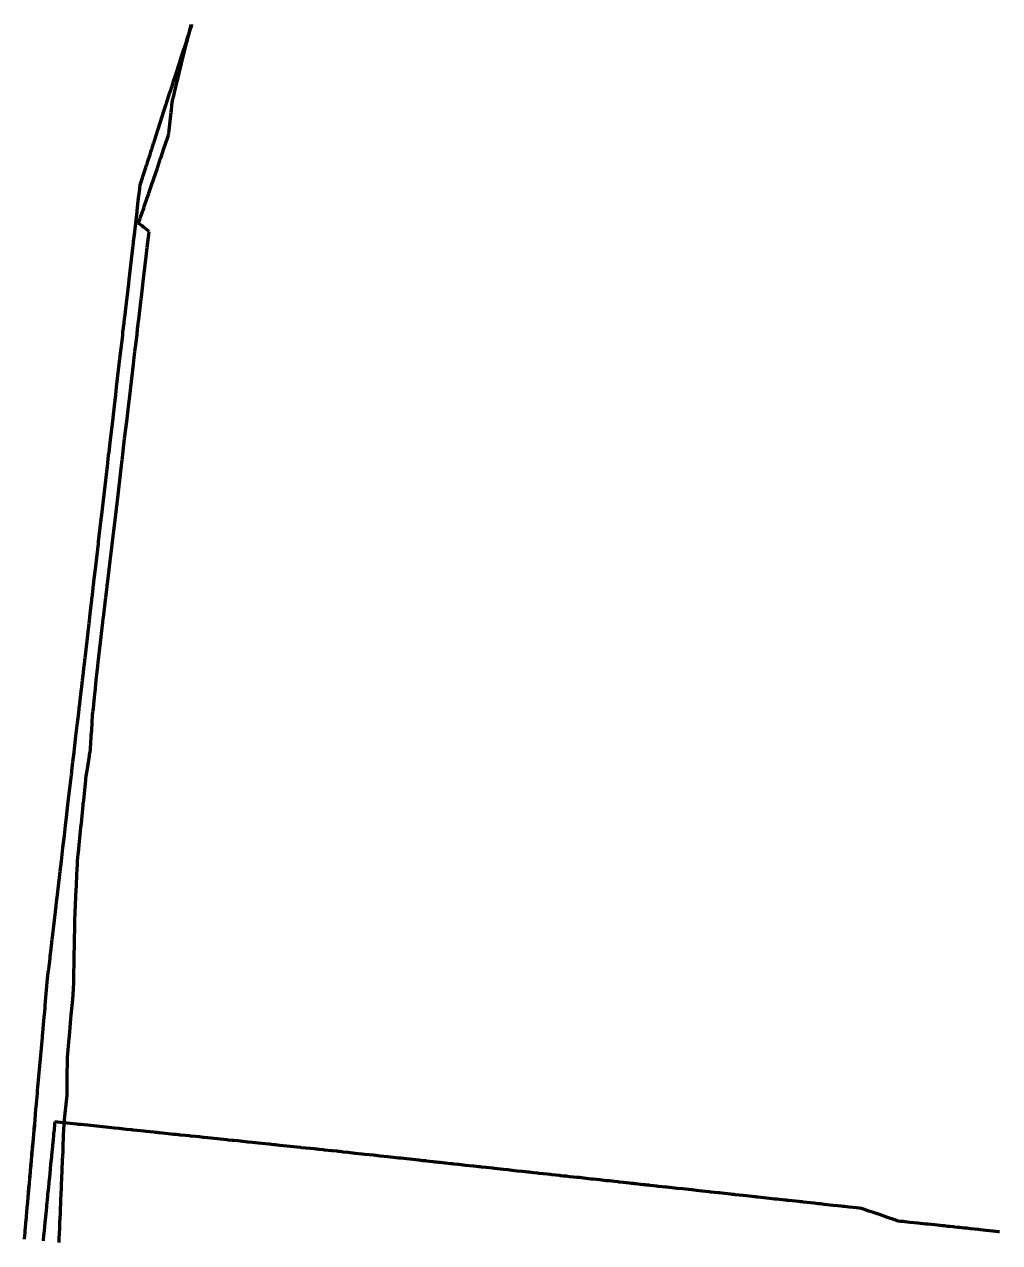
# Model space of a CAD drawing. Header units: metres. Extents: x 601215 to 604934, y 1147506 to 1148077.
# Drawn here: x 602788.3 to 602917.5, y 1147690.4 to 1147851.9 of the extents above; entities that cross this region are included whole.
import ezdxf

# ---------------------------------------------------------------- set-up
doc = ezdxf.new("R2010")
doc.units = ezdxf.units.M
doc.header["$MEASUREMENT"] = 0
doc.linetypes.add('DGN Style 3', pattern=[165.848379, 118.463128, -47.385251])
doc.linetypes.add('DGN Style 6', pattern=[225.316869, 82.92419, -47.385251, 0.118463, -47.385251, 0.118463, -47.385251])
for name, color, linetype, lineweight in [('TF_-_R_TOM_2', 190, 'DGN Style 3', 53), ('TF_E_---_Kabl-dd_2', 13, 'Continuous', 70), ('TF_E_HS-_Kabl-_2', 1, 'DGN Style 6', 70)]:
    doc.layers.add(name, color=color, linetype=linetype, lineweight=lineweight)

msp = doc.modelspace()

# ---------------------------------------------------------------- linework, layer by layer
at = {"layer": 'TF_-_R_TOM_2'}
msp.add_polyline3d([(602789.65, 1147706.18, 42.161366), (602789.64, 1147706.09, 42.15), (602789.63, 1147705.95, 42.14), (602789.63, 1147705.94, 42.14), (602789.63, 1147705.93, 42.14), (602789.59, 1147705.55, 42.25), (602789.59, 1147705.51, 42.25), (602789.57, 1147705.28, 42.35), (602789.43, 1147703.73, 42.95), (602789.38, 1147703.15, 43.27), (602789.37, 1147703.05, 43.32), (602789.36, 1147702.95, 43.37), (602789.29, 1147702.22, 43.7), (602789.28, 1147702.12, 43.68), (602789.26, 1147701.89, 43.8), (602789.21, 1147701.36, 44.15), (602789.14, 1147700.6, 44.46), (602789.12, 1147700.33, 44.68), (602789.09, 1147699.97, 44.99), (602789.08, 1147699.95, 45), (602789.01, 1147699.14, 45.37), (602789, 1147699, 45.47), (602788.93, 1147698.28, 45.92), (602788.88, 1147697.74, 46.21), (602788.77, 1147696.45, 47.02), (602788.76, 1147696.38, 47.04), (602788.72, 1147695.9, 47.22), (602788.71, 1147695.87, 47.23), (602788.64, 1147695.11, 47.77), (602788.48, 1147693.34, 48.57), (602788.47, 1147693.14, 48.65), (602788.45, 1147692.92, 48.66), (602788.37, 1147692.04, 48.55), (602788.36, 1147691.98, 48.54), (602788.36, 1147691.94, 48.54), (602788.3, 1147691.28, 48.26), (602788.28, 1147691.07, 48.15), (602788.26, 1147690.91, 48.04)], dxfattribs=at)
at = {"layer": 'TF_E_---_Kabl-dd_2'}
msp.add_polyline3d([(602788.26, 1147690.91, 48.04), (602788.28, 1147691.07, 48.15), (602788.3, 1147691.28, 48.26), (602788.35, 1147691.94, 48.54), (602788.36, 1147691.98, 48.54), (602788.36, 1147692.04, 48.55), (602788.44, 1147692.92, 48.66), (602788.46, 1147693.14, 48.65), (602788.48, 1147693.35, 48.57), (602788.64, 1147695.1, 47.77), (602788.71, 1147695.87, 47.23), (602788.71, 1147695.89, 47.22), (602788.75, 1147696.38, 47.04), (602788.76, 1147696.44, 47.02), (602788.87, 1147697.74, 46.2), (602788.92, 1147698.28, 45.92), (602788.99, 1147699.01, 45.46), (602789, 1147699.14, 45.36), (602789.06, 1147699.87, 45.03), (602789.07, 1147699.95, 45), (602789.07, 1147699.97, 44.99), (602789.07, 1147699.98, 44.99), (602789.13, 1147700.6, 44.46), (602789.13, 1147700.61, 44.45), (602789.13, 1147700.63, 44.45), (602789.2, 1147701.37, 44.15), (602789.24, 1147701.87, 43.82), (602789.26, 1147702.12, 43.69), (602789.27, 1147702.22, 43.7), (602789.33, 1147702.91, 43.39), (602789.35, 1147703.03, 43.32), (602789.36, 1147703.17, 43.26), (602789.41, 1147703.73, 42.95), (602789.55, 1147705.35, 42.32), (602789.57, 1147705.52, 42.25), (602789.57, 1147705.55, 42.24), (602789.6, 1147705.91, 42.15), (602789.61, 1147705.94, 42.14), (602789.67, 1147706.62, 42.2), (602789.75, 1147707.57, 42.09), (602789.84, 1147708.55, 41.97), (602789.85, 1147708.72, 41.94), (602789.86, 1147708.79, 41.95), (602789.87, 1147708.9, 41.93), (602789.99, 1147710.22, 41.99), (602790.02, 1147710.62, 42.03), (602790.06, 1147711.05, 42.01), (602790.31, 1147713.87, 41.91), (602790.65, 1147717.63, 41.81), (602790.66, 1147717.78, 41.81), (602790.68, 1147717.98, 41.8), (602790.7, 1147718.17, 41.81), (602790.76, 1147718.81, 41.91), (602790.89, 1147720.32, 41.84), (602791, 1147721.53, 41.75), (602791.03, 1147721.89, 41.75), (602791.08, 1147722.43, 41.74), (602791.346301, 1147725.459203, 41.661303), (602791.48, 1147726.6, 41.63), (602791.49, 1147726.67, 41.65), (602791.5, 1147726.74, 41.63), (602791.66, 1147728.14, 41.65), (602791.68, 1147728.27, 41.66), (602791.7, 1147728.47, 41.66), (602791.73, 1147728.68, 41.66), (602791.9, 1147730.18, 41.65), (602791.92, 1147730.33, 41.64), (602791.96, 1147730.67, 41.62), (602791.99, 1147730.94, 41.61), (602792.08, 1147731.74, 41.55), (602792.17, 1147732.45, 41.57), (602792.47, 1147735.07, 41.5), (602792.58, 1147736.01, 41.48), (602792.6, 1147736.15, 41.48), (602792.6, 1147736.18, 41.48), (602792.64, 1147736.57, 41.48), (602792.83, 1147738.12, 41.54), (602792.83, 1147738.16, 41.54), (602792.86, 1147738.45, 41.47), (602793.01, 1147739.69, 41.36), (602793.16, 1147740.98, 41.32), (602793.37, 1147742.77, 41.3), (602793.56, 1147744.4, 41.28), (602793.71, 1147745.71, 41.25), (602793.84, 1147746.83, 41.26), (602794.04, 1147748.51, 41.23), (602794.13, 1147749.28, 41.22), (602794.37, 1147751.4, 41.1), (602794.42, 1147751.75, 41.12), (602794.5, 1147752.44, 41.11), (602794.53, 1147752.76, 41.07), (602794.56, 1147752.99, 41.08), (602794.7, 1147754.15, 41.08), (602794.77, 1147754.78, 40.97), (602794.81, 1147755.1, 41), (602794.84, 1147755.4, 41.05), (602794.9, 1147755.92, 41.02), (602795.14, 1147757.96, 40.85), (602795.3, 1147759.38, 40.89), (602795.37, 1147759.97, 40.89), (602795.42, 1147760.34, 40.86), (602795.51, 1147761.13, 40.71), (602795.52, 1147761.26, 40.68), (602795.56, 1147761.53, 40.64), (602795.6, 1147761.93, 40.63), (602795.74, 1147763.13, 40.6), (602795.82, 1147763.79, 40.76), (602795.86, 1147764.14, 40.84), (602795.96, 1147764.97, 40.77), (602796.04, 1147765.66, 40.74), (602796.18, 1147766.91, 40.91), (602796.21, 1147767.17, 40.97), (602796.31, 1147767.99, 40.89), (602796.34, 1147768.26, 40.85), (602796.43, 1147769.04, 40.86), (602796.84, 1147772.55, 40.91), (602796.87, 1147772.83, 40.95), (602796.94, 1147773.37, 40.91), (602797.03, 1147774.18, 40.93), (602797.2, 1147775.64, 40.81), (602797.22, 1147775.78, 40.79), (602797.24, 1147775.99, 40.76), (602797.28, 1147776.36, 40.81), (602797.38, 1147777.19, 40.91), (602797.44, 1147777.67, 40.81), (602797.44, 1147777.69, 40.8), (602797.46, 1147777.86, 40.82), (602797.48, 1147778.05, 40.82), (602797.64, 1147779.4, 40.89), (602797.77, 1147780.5, 40.93), (602798.07, 1147783.08, 40.88), (602798.1, 1147783.37, 40.87), (602798.4, 1147785.97, 40.8), (602798.52, 1147786.93, 40.78), (602799.05, 1147791.5, 40.67), (602799.18, 1147792.62, 40.65), (602799.26, 1147793.3, 40.61), (602799.43, 1147794.8, 40.54), (602799.48, 1147795.22, 40.56), (602799.63, 1147796.46, 40.63), (602800.01, 1147799.71, 40.79), (602800.07, 1147800.21, 40.83), (602800.28, 1147802.07, 40.74), (602800.36, 1147802.76, 40.72), (602800.49, 1147803.87, 40.69), (602800.93, 1147807.6, 40.62), (602801.08, 1147808.92, 40.57), (602801.29, 1147810.72, 40.49), (602801.33, 1147811.1, 40.49), (602801.37, 1147811.42, 40.57), (602801.39, 1147811.61, 40.55), (602801.41, 1147811.79, 40.63), (602801.47, 1147812.26, 40.51), (602801.55, 1147812.99, 40.4), (602801.56, 1147813.07, 40.4), (602801.79, 1147814.98, 40.6), (602801.87, 1147815.71, 40.66), (602802.09, 1147817.55, 40.61), (602802.15, 1147818.09, 40.6), (602802.37, 1147820, 40.55), (602802.68, 1147822.65, 40.5), (602802.71, 1147822.88, 40.5), (602802.74, 1147823.13, 40.5), (602802.88, 1147824.37, 40.53), (602802.94, 1147824.86, 40.5), (602802.97, 1147825.11, 40.44), (602803.03, 1147825.65, 40.46), (602803.19, 1147827, 40.39), (602803.19, 1147827.02, 40.39), (602803.2, 1147827.13, 40.39), (602803.22, 1147827.24, 40.41), (602803.36, 1147828.49, 40.48), (602803.44, 1147829.17, 40.4), (602803.47, 1147829.45, 40.51), (602803.56, 1147830.18, 40.57), (602803.614874, 1147830.6212, 40.527052), (602803.62, 1147830.64, 40.53), (602803.91, 1147831.54, 40.61), (602803.96, 1147831.72, 40.64), (602804.35, 1147832.92, 40.7), (602804.45, 1147833.21, 40.74), (602804.52, 1147833.43, 40.73), (602804.62, 1147833.76, 40.78), (602804.91, 1147834.64, 40.88), (602805.03, 1147835.02, 40.99), (602805.15, 1147835.39, 40.91), (602805.18, 1147835.5, 40.91), (602805.38, 1147836.12, 41.05), (602805.44, 1147836.3, 41.05), (602805.49, 1147836.45, 41.03), (602806, 1147838.02, 40.89), (602806.76, 1147840.4, 40.84), (602806.89, 1147840.78, 40.82), (602806.98, 1147841.06, 40.94), (602807.06, 1147841.32, 40.97), (602807.08, 1147841.37, 40.98), (602807.16, 1147841.63, 40.87), (602807.51, 1147842.72, 40.97), (602807.7, 1147843.31, 40.88), (602807.75, 1147843.46, 40.86), (602807.84, 1147843.72, 40.87), (602807.92, 1147843.99, 40.93), (602808.04, 1147844.37, 40.87), (602808.28, 1147845.12, 40.9), (602808.41, 1147845.5, 41.02), (602808.45, 1147845.63, 41.02), (602808.68, 1147846.33, 41.02), (602808.85, 1147846.87, 41.26), (602808.97, 1147847.25, 41.35), (602809.14, 1147847.76, 41.23), (602809.73, 1147849.59, 40.89), (602809.8, 1147849.8, 40.74), (602809.9, 1147850.11, 40.71), (602809.93, 1147850.22, 40.7), (602810.08, 1147850.68, 40.7), (602810.18, 1147850.99, 40.54), (602810.28, 1147851.3, 40.54), (602810.44, 1147851.8, 40.56), (602810.46, 1147851.86, 40.57)], dxfattribs=at)
at = {"layer": 'TF_E_HS-_Kabl-_2'}
for points in [[(602792.87, 1147690.45, 47.01), (602792.89, 1147690.89, 47.31), (602792.89, 1147690.93, 47.32), (602792.89, 1147691.03, 47.36), (602792.92, 1147691.66, 47.54), (602792.95, 1147692.35, 47.49), (602792.98, 1147693.04, 47.47), (602793.01, 1147693.79, 47.1), (602793.03, 1147694.25, 46.87), (602793.03, 1147694.38, 46.84), (602793.05, 1147694.77, 46.63), (602793.09, 1147695.84, 46.03), (602793.11, 1147696.14, 45.89), (602793.11, 1147696.3, 45.69), (602793.13, 1147696.73, 45.5), (602793.14, 1147697, 45.38), (602793.17, 1147697.59, 45.07), (602793.17, 1147697.62, 45.04), (602793.17, 1147697.67, 45.02), (602793.17, 1147697.74, 44.98), (602793.18, 1147697.84, 44.93), (602793.23, 1147699.24, 44.14), (602793.25, 1147699.71, 43.89), (602793.27, 1147700.22, 43.48), (602793.29, 1147700.49, 43.34), (602793.3, 1147700.94, 43.06), (602793.33, 1147701.48, 42.72), (602793.33, 1147701.58, 42.66), (602793.34, 1147701.75, 42.59), (602793.38, 1147702.74, 42.19), (602793.38, 1147702.82, 42.09), (602793.39, 1147703.12, 42.02), (602793.4, 1147703.38, 41.87), (602793.41, 1147703.54, 41.74), (602793.44, 1147704.15, 41.62), (602793.45, 1147704.52, 41.54), (602793.46, 1147704.63, 41.5), (602793.519849, 1147706.165807, 41.11932), (602793.52, 1147706.19, 41.11), (602793.53, 1147706.26, 41.1), (602793.54, 1147706.36, 41.09), (602793.76, 1147708.39, 40.82), (602793.8, 1147708.82, 40.91), (602793.928705, 1147709.981736, 40.930638), (602793.93, 1147710.14, 40.93), (602793.93, 1147710.62, 40.94), (602793.93, 1147710.82, 40.92), (602793.94, 1147710.98, 40.94), (602793.94, 1147711.09, 40.94), (602793.94, 1147711.51, 40.92), (602793.95, 1147712.88, 40.86), (602793.96, 1147714.28, 40.83), (602793.96, 1147715, 40.9), (602793.958842, 1147715.045317, 40.900354), (602794.19, 1147717.48, 40.86), (602794.22, 1147717.85, 40.79), (602794.32, 1147718.96, 40.82), (602794.43, 1147720.12, 40.8), (602794.48, 1147720.64, 40.78), (602794.67, 1147722.68, 40.71), (602794.78596, 1147724.02294, 40.660453), (602794.81, 1147724.92, 40.63), (602794.82, 1147725.73, 40.64), (602794.83, 1147726.01, 40.71), (602794.83, 1147726.22, 40.67), (602794.83, 1147726.3, 40.67), (602794.83, 1147726.5, 40.6), (602794.84, 1147727.04, 40.67), (602794.86, 1147728.16, 40.69), (602794.87, 1147728.51, 40.72), (602794.87, 1147728.66, 40.77), (602794.89, 1147729.78, 40.74), (602794.9, 1147730.18, 40.67), (602794.9, 1147730.45, 40.66), (602794.91, 1147730.93, 40.65), (602794.93, 1147731.86, 40.49), (602794.94, 1147732.62, 40.52), (602794.953324, 1147733.011192, 40.518723), (602795.01, 1147734.31, 40.52), (602795.04, 1147735.08, 40.49), (602795.05, 1147735.38, 40.5), (602795.09, 1147736.09, 40.49), (602795.1, 1147736.47, 40.48), (602795.16, 1147737.79, 40.43), (602795.22, 1147739.17, 40.34), (602795.26, 1147739.98, 40.34), (602795.28, 1147740.49, 40.45), (602795.299945, 1147740.924726, 40.465396), (602795.32, 1147741.07, 40.47), (602795.36, 1147741.48, 40.48), (602795.4, 1147741.92, 40.44), (602795.43, 1147742.19, 40.46), (602795.43, 1147742.23, 40.46), (602795.47, 1147742.55, 40.33), (602795.47, 1147742.64, 40.3), (602795.72, 1147745.03, 40.19), (602795.76, 1147745.45, 40.19), (602795.82, 1147746.03, 40.19), (602796.06, 1147748.41, 40.15), (602796.07, 1147748.55, 40.2), (602796.1, 1147748.86, 40.14), (602796.12, 1147749.03, 40.09), (602796.17, 1147749.54, 40.09), (602796.39, 1147751.72, 40.09), (602796.42, 1147751.98, 40.1), (602796.44, 1147752.17, 40.1), (602796.435246, 1147752.184003, 40.097674), (602796.45, 1147752.26, 40.1), (602796.65, 1147753.5, 40.12), (602796.75, 1147754.13, 40.05), (602796.83, 1147754.65, 40.1), (602796.89, 1147754.97, 40.11), (602796.91, 1147755.14, 40.05), (602796.97, 1147755.48, 40), (602797.008273, 1147755.749739, 39.984983), (602797.02, 1147755.92, 39.97), (602797.12, 1147757.44, 39.96), (602797.13, 1147757.65, 39.95), (602797.18, 1147758.31, 39.93), (602797.25, 1147759.39, 39.91), (602797.305097, 1147760.351479, 39.843613), (602797.31, 1147760.37, 39.84), (602797.35, 1147760.77, 39.8), (602797.4, 1147761.19, 39.75), (602797.51, 1147762.3, 39.61), (602797.56, 1147762.71, 39.64), (602797.6, 1147763.14, 39.75), (602797.68, 1147763.85, 39.84), (602797.74, 1147764.48, 39.81), (602797.84, 1147765.43, 39.74), (602797.99, 1147766.83, 39.98), (602798, 1147766.88, 39.99), (602798.09, 1147767.79, 39.88), (602798.121393, 1147768.045284, 39.858702), (602798.13, 1147768.11, 39.85), (602798.27, 1147769.27, 39.86), (602798.67, 1147772.65, 39.98), (602798.72, 1147773.12, 39.99), (602798.73, 1147773.23, 40), (602798.75, 1147773.35, 39.99), (602799.06, 1147775.99, 39.77), (602799.14, 1147776.64, 39.88), (602799.19, 1147777.05, 39.93), (602799.23, 1147777.38, 39.81), (602799.24, 1147777.47, 39.78), (602799.27, 1147777.8, 39.81), (602799.36, 1147778.51, 39.85), (602799.63, 1147780.79, 39.93), (602799.8, 1147782.2, 39.9), (602799.93, 1147783.34, 39.86), (602800.1, 1147784.76, 39.82), (602800.36, 1147786.94, 39.78), (602800.67, 1147789.56, 39.72), (602801.04, 1147792.69, 39.65), (602801.22, 1147794.2, 39.56), (602801.25, 1147794.48, 39.54), (602801.3, 1147794.92, 39.56), (602801.55, 1147796.99, 39.64), (602801.82, 1147799.26, 39.77), (602801.96, 1147800.46, 39.83), (602802.05, 1147801.24, 39.79), (602802.22, 1147802.67, 39.71), (602802.72, 1147806.88, 39.64), (602802.82, 1147807.74, 39.61), (602802.92, 1147808.56, 39.58), (602803.1, 1147810.07, 39.53), (602803.19, 1147810.83, 39.5), (602803.21, 1147811.05, 39.57), (602803.24, 1147811.3, 39.6), (602803.26, 1147811.44, 39.6), (602803.27, 1147811.54, 39.62), (602803.35, 1147812.18, 39.45), (602803.36, 1147812.27, 39.43), (602803.39, 1147812.53, 39.37), (602803.42, 1147812.77, 39.39), (602803.74, 1147815.5, 39.62), (602803.78, 1147815.78, 39.65), (602803.87, 1147816.6, 39.63), (602804.06, 1147818.21, 39.58), (602804.41, 1147821.12, 39.52), (602804.55, 1147822.31, 39.48), (602804.71, 1147823.68, 39.54), (602804.76, 1147824.07, 39.54), (602804.802015, 1147824.430878, 39.478615), (602804.18, 1147824.92, 39.4), (602804.101655, 1147824.979506, 39.375828), (602804.06, 1147825.01, 39.36), (602804.05, 1147825.02, 39.36), (602803.85, 1147825.18, 39.35), (602803.48, 1147825.47, 39.41), (602803.398773, 1147825.529524, 39.415177), (602803.62, 1147826.18, 39.36), (602803.67, 1147826.34, 39.36), (602804.08, 1147827.53, 39.35), (602804.13, 1147827.67, 39.36), (602804.15, 1147827.74, 39.35), (602804.19, 1147827.87, 39.36), (602804.45, 1147828.63, 39.45), (602804.59, 1147829.03, 39.42), (602804.74, 1147829.48, 39.6), (602804.75, 1147829.49, 39.6), (602804.76, 1147829.53, 39.6), (602805.06, 1147830.43, 39.64), (602805.11, 1147830.57, 39.66), (602805.89, 1147832.85, 39.75), (602806.32, 1147834.14, 39.95), (602806.33, 1147834.16, 39.95), (602806.34, 1147834.19, 39.96), (602806.46, 1147834.53, 40.02), (602806.47, 1147834.58, 40.01), (602806.76, 1147835.42, 39.98), (602807.28, 1147836.95, 39.96), (602807.359567, 1147837.190192, 39.950397), (602807.38, 1147837.35, 39.95), (602807.39, 1147837.44, 39.93), (602807.44, 1147837.87, 39.91), (602807.72, 1147840.25, 39.83), (602807.75, 1147840.56, 39.83), (602807.81, 1147841.08, 39.86), (602807.82, 1147841.12, 39.87), (602807.82, 1147841.17, 39.86), (602807.901186, 1147841.819638, 39.920705), (602808.09, 1147842.6, 40), (602808.15, 1147842.85, 40.02), (602808.2, 1147843.05, 39.98), (602808.34, 1147843.59, 39.94), (602808.39, 1147843.8, 39.99), (602808.56, 1147844.52, 39.86), (602808.64, 1147844.81, 39.87), (602808.69, 1147845.04, 39.94), (602808.78, 1147845.41, 40.01), (602808.97, 1147846.16, 40.09), (602809.05, 1147846.48, 40.08), (602809.1, 1147846.69, 40.18), (602809.23, 1147847.25, 40.32), (602809.4, 1147847.93, 40.17), (602809.8, 1147849.56, 39.89), (602809.86, 1147849.78, 39.74), (602809.93, 1147850.09, 39.71), (602809.96, 1147850.21, 39.7), (602810.08, 1147850.68, 39.7), (602810.16, 1147851.01, 39.53), (602810.19, 1147851.15, 39.54), (602810.35, 1147851.78, 39.56), (602810.38, 1147851.89, 39.58)], [(602792.87, 1147690.45, 47.01), (602792.89, 1147690.89, 47.31), (602792.89, 1147690.93, 47.32), (602792.89, 1147691.03, 47.36), (602792.92, 1147691.66, 47.54), (602792.95, 1147692.35, 47.49), (602792.98, 1147693.04, 47.47), (602793.01, 1147693.79, 47.1), (602793.03, 1147694.25, 46.87), (602793.03, 1147694.38, 46.84), (602793.05, 1147694.77, 46.63), (602793.09, 1147695.84, 46.03), (602793.11, 1147696.14, 45.89), (602793.11, 1147696.3, 45.69), (602793.13, 1147696.73, 45.5), (602793.14, 1147697, 45.38), (602793.17, 1147697.59, 45.07), (602793.17, 1147697.62, 45.04), (602793.17, 1147697.67, 45.02), (602793.17, 1147697.74, 44.98), (602793.18, 1147697.84, 44.93), (602793.23, 1147699.24, 44.14), (602793.25, 1147699.71, 43.89), (602793.27, 1147700.22, 43.48), (602793.29, 1147700.49, 43.34), (602793.3, 1147700.94, 43.06), (602793.33, 1147701.48, 42.72), (602793.33, 1147701.58, 42.66), (602793.34, 1147701.75, 42.59), (602793.38, 1147702.74, 42.19), (602793.38, 1147702.82, 42.09), (602793.39, 1147703.12, 42.02), (602793.4, 1147703.38, 41.87), (602793.41, 1147703.54, 41.74), (602793.44, 1147704.15, 41.62), (602793.45, 1147704.52, 41.54), (602793.46, 1147704.63, 41.5), (602793.519849, 1147706.165807, 41.11932), (602793.52, 1147706.19, 41.11), (602793.53, 1147706.26, 41.1), (602793.54, 1147706.36, 41.09), (602793.76, 1147708.39, 40.82), (602793.8, 1147708.82, 40.91), (602793.928705, 1147709.981736, 40.930638), (602793.93, 1147710.14, 40.93), (602793.93, 1147710.62, 40.94), (602793.93, 1147710.82, 40.92), (602793.94, 1147710.98, 40.94), (602793.94, 1147711.09, 40.94), (602793.94, 1147711.51, 40.92), (602793.95, 1147712.88, 40.86), (602793.96, 1147714.28, 40.83), (602793.96, 1147715, 40.9), (602793.958842, 1147715.045317, 40.900354), (602794.19, 1147717.48, 40.86), (602794.22, 1147717.85, 40.79), (602794.32, 1147718.96, 40.82), (602794.43, 1147720.12, 40.8), (602794.48, 1147720.64, 40.78), (602794.67, 1147722.68, 40.71), (602794.78596, 1147724.02294, 40.660453), (602794.81, 1147724.92, 40.63), (602794.82, 1147725.73, 40.64), (602794.83, 1147726.01, 40.71), (602794.83, 1147726.22, 40.67), (602794.83, 1147726.3, 40.67), (602794.83, 1147726.5, 40.6), (602794.84, 1147727.04, 40.67), (602794.86, 1147728.16, 40.69), (602794.87, 1147728.51, 40.72), (602794.87, 1147728.66, 40.77), (602794.89, 1147729.78, 40.74), (602794.9, 1147730.18, 40.67), (602794.9, 1147730.45, 40.66), (602794.91, 1147730.93, 40.65), (602794.93, 1147731.86, 40.49), (602794.94, 1147732.62, 40.52), (602794.953324, 1147733.011192, 40.518723), (602795.01, 1147734.31, 40.52), (602795.04, 1147735.08, 40.49), (602795.05, 1147735.38, 40.5), (602795.09, 1147736.09, 40.49), (602795.1, 1147736.47, 40.48), (602795.16, 1147737.79, 40.43), (602795.22, 1147739.17, 40.34), (602795.26, 1147739.98, 40.34), (602795.28, 1147740.49, 40.45), (602795.299945, 1147740.924726, 40.465396), (602795.32, 1147741.07, 40.47), (602795.36, 1147741.48, 40.48), (602795.4, 1147741.92, 40.44), (602795.43, 1147742.19, 40.46), (602795.43, 1147742.23, 40.46), (602795.47, 1147742.55, 40.33), (602795.47, 1147742.64, 40.3), (602795.72, 1147745.03, 40.19), (602795.76, 1147745.45, 40.19), (602795.82, 1147746.03, 40.19), (602796.06, 1147748.41, 40.15), (602796.07, 1147748.55, 40.2), (602796.1, 1147748.86, 40.14), (602796.12, 1147749.03, 40.09), (602796.17, 1147749.54, 40.09), (602796.39, 1147751.72, 40.09), (602796.42, 1147751.98, 40.1), (602796.44, 1147752.17, 40.1), (602796.435246, 1147752.184003, 40.097674), (602796.45, 1147752.26, 40.1), (602796.65, 1147753.5, 40.12), (602796.75, 1147754.13, 40.05), (602796.83, 1147754.65, 40.1), (602796.89, 1147754.97, 40.11), (602796.91, 1147755.14, 40.05), (602796.97, 1147755.48, 40), (602797.008273, 1147755.749739, 39.984983), (602797.02, 1147755.92, 39.97), (602797.12, 1147757.44, 39.96), (602797.13, 1147757.65, 39.95), (602797.18, 1147758.31, 39.93), (602797.25, 1147759.39, 39.91), (602797.305097, 1147760.351479, 39.843613), (602797.31, 1147760.37, 39.84), (602797.35, 1147760.77, 39.8), (602797.4, 1147761.19, 39.75), (602797.51, 1147762.3, 39.61), (602797.56, 1147762.71, 39.64), (602797.6, 1147763.14, 39.75), (602797.68, 1147763.85, 39.84), (602797.74, 1147764.48, 39.81), (602797.84, 1147765.43, 39.74), (602797.99, 1147766.83, 39.98), (602798, 1147766.88, 39.99), (602798.09, 1147767.79, 39.88), (602798.121393, 1147768.045284, 39.858702), (602798.13, 1147768.11, 39.85), (602798.27, 1147769.27, 39.86), (602798.67, 1147772.65, 39.98), (602798.72, 1147773.12, 39.99), (602798.73, 1147773.23, 40), (602798.75, 1147773.35, 39.99), (602799.06, 1147775.99, 39.77), (602799.14, 1147776.64, 39.88), (602799.19, 1147777.05, 39.93), (602799.23, 1147777.38, 39.81), (602799.24, 1147777.47, 39.78), (602799.28, 1147777.8, 39.81), (602799.36, 1147778.51, 39.85), (602799.63, 1147780.79, 39.93), (602799.8, 1147782.2, 39.9), (602799.93, 1147783.34, 39.86), (602800.1, 1147784.76, 39.82), (602800.36, 1147786.94, 39.78), (602800.67, 1147789.56, 39.72), (602801.04, 1147792.69, 39.65), (602801.22, 1147794.2, 39.56), (602801.25, 1147794.48, 39.54), (602801.3, 1147794.92, 39.56), (602801.55, 1147796.99, 39.64), (602801.82, 1147799.25, 39.77), (602801.96, 1147800.46, 39.83), (602802.05, 1147801.24, 39.79), (602802.22, 1147802.67, 39.71), (602802.72, 1147806.88, 39.64), (602802.82, 1147807.74, 39.61), (602802.92, 1147808.56, 39.58), (602803.1, 1147810.07, 39.53), (602803.19, 1147810.83, 39.5), (602803.22, 1147811.05, 39.56), (602803.25, 1147811.3, 39.6), (602803.26, 1147811.43, 39.6), (602803.27, 1147811.54, 39.62), (602803.35, 1147812.18, 39.45), (602803.36, 1147812.27, 39.43), (602803.39, 1147812.53, 39.37), (602803.42, 1147812.77, 39.39), (602803.74, 1147815.5, 39.62), (602803.78, 1147815.78, 39.65), (602803.87, 1147816.6, 39.63), (602804.06, 1147818.21, 39.58), (602804.41, 1147821.12, 39.52), (602804.55, 1147822.31, 39.48), (602804.71, 1147823.68, 39.54), (602804.749857, 1147823.990659, 39.544717)], [(602917.5, 1147691.89, 41.37495), (602917.41, 1147691.9, 41.36), (602917.41, 1147691.9, 41.33), (602917.4, 1147691.9, 41.29), (602916.62, 1147691.98, 41.25), (602915.71, 1147692.08, 41.22), (602914.98, 1147692.15, 41.19), (602914.7, 1147692.18, 41.26), (602914.18, 1147692.24, 41.13), (602913.66, 1147692.29, 41.13), (602913.14, 1147692.35, 41.24), (602912.94, 1147692.37, 41.28), (602912.81, 1147692.38, 41.26), (602912.48, 1147692.42, 41.26), (602912.18, 1147692.45, 41.15), (602911.94, 1147692.47, 41.21), (602911.51, 1147692.52, 41.16), (602911.38, 1147692.53, 41.11), (602910.92, 1147692.58, 41.19), (602910.81, 1147692.59, 41.19), (602910.69, 1147692.6, 41.22), (602910.39, 1147692.64, 41.16), (602910.18, 1147692.66, 41.1), (602909.95, 1147692.68, 41.17), (602909.61, 1147692.72, 41.18), (602908.92, 1147692.79, 41.11), (602908.46, 1147692.84, 41.01), (602907.99, 1147692.89, 41.04), (602907.77, 1147692.91, 41.06), (602907.02, 1147692.99, 41.06), (602906.64, 1147693.03, 41), (602905.64, 1147693.13, 41.03), (602904.94, 1147693.21, 41.02), (602904.7, 1147693.23, 41.04), (602904.42, 1147693.26, 41.02), (602904.058815, 1147693.295195, 41.022247), (602903.6, 1147693.46, 41.02), (602902.66, 1147693.78, 40.98), (602902.64, 1147693.79, 40.98), (602902.62, 1147693.8, 40.98), (602901.7, 1147694.12, 41.02), (602900.8, 1147694.43, 40.97), (602900.17, 1147694.64, 40.97), (602899.45, 1147694.89, 40.91), (602899.189417, 1147694.979497, 40.912692), (602898.87, 1147695.01, 40.92), (602898.52, 1147695.05, 40.96), (602897.61, 1147695.15, 40.79), (602897.59, 1147695.15, 40.79), (602897.57, 1147695.16, 40.79), (602897.55, 1147695.16, 40.79), (602896.93, 1147695.23, 40.99), (602896.78, 1147695.24, 41.04), (602896.49, 1147695.27, 41.03), (602896, 1147695.33, 41.01), (602895.42, 1147695.39, 40.99), (602894.23, 1147695.52, 40.99), (602893.7, 1147695.58, 41.06), (602893.59, 1147695.59, 41.06), (602893.47, 1147695.6, 41.1), (602892.91, 1147695.66, 41.04), (602891.47, 1147695.82, 41.02), (602891.32, 1147695.84, 41.01), (602891.14, 1147695.86, 41.04), (602890.9, 1147695.88, 41.07), (602890.01, 1147695.98, 41.11), (602889.5, 1147696.03, 41.12), (602889.39, 1147696.05, 41.14), (602889.32, 1147696.05, 41.13), (602889.28, 1147696.06, 41.13), (602889.08, 1147696.08, 41.14), (602887.96, 1147696.2, 41.21), (602887.73, 1147696.23, 41.22), (602887.37, 1147696.27, 41.15), (602887, 1147696.31, 41.24), (602886.28, 1147696.39, 41.25), (602885.51, 1147696.47, 41.21), (602885.35, 1147696.49, 41.2), (602885.17, 1147696.51, 41.19), (602885.01, 1147696.52, 41.16), (602884.7, 1147696.56, 41.09), (602883.95, 1147696.64, 41.06), (602883.52, 1147696.69, 41.12), (602882.44, 1147696.8, 41.19), (602882.34, 1147696.81, 41.16), (602882.12, 1147696.84, 41.17), (602881.85, 1147696.87, 41.17), (602880.36, 1147697.03, 41.22), (602880.29, 1147697.04, 41.25), (602880.2, 1147697.05, 41.24), (602879.23, 1147697.15, 41.15), (602878.97, 1147697.18, 41.14), (602878.14, 1147697.27, 41.22), (602878.08, 1147697.28, 41.22), (602877.33, 1147697.36, 41.19), (602876.73, 1147697.43, 41.2), (602875.52, 1147697.56, 41.22), (602874.77, 1147697.64, 41.27), (602873.39, 1147697.79, 41.18), (602873.22, 1147697.81, 41.19), (602872.8, 1147697.85, 41.23), (602872.29, 1147697.91, 41.24), (602872.02, 1147697.94, 41.16), (602871.68, 1147697.97, 41.24), (602871.16, 1147698.03, 41.18), (602871.03, 1147698.05, 41.15), (602870.97, 1147698.05, 41.16), (602870.7, 1147698.08, 41.2), (602870.51, 1147698.1, 41.23), (602870.25, 1147698.13, 41.27), (602869.89, 1147698.17, 41.24), (602869.28, 1147698.24, 41.19), (602869.08, 1147698.26, 41.15), (602869.01, 1147698.27, 41.13), (602868.71, 1147698.3, 41.24), (602868.46, 1147698.33, 41.29), (602867.65, 1147698.41, 41.23), (602867.06, 1147698.48, 41.21), (602866.89, 1147698.5, 41.18), (602866.5, 1147698.54, 41.16), (602865.79, 1147698.62, 41.21), (602865.35, 1147698.66, 41.2), (602864.5, 1147698.76, 41.32), (602863.65, 1147698.85, 41.35), (602863.38, 1147698.88, 41.27), (602862.69, 1147698.95, 41.28), (602861.76, 1147699.06, 41.32), (602861.45, 1147699.09, 41.38), (602861.01, 1147699.14, 41.28), (602860.5, 1147699.19, 41.28), (602860.03, 1147699.24, 41.37), (602859.89, 1147699.26, 41.37), (602859.68, 1147699.28, 41.32), (602859.35, 1147699.32, 41.26), (602859.22, 1147699.33, 41.28), (602858.17, 1147699.45, 41.31), (602857.96, 1147699.47, 41.28), (602857.52, 1147699.52, 41.26), (602856.46, 1147699.63, 41.35), (602856.27, 1147699.65, 41.35), (602855.76, 1147699.71, 41.38), (602855.4, 1147699.75, 41.3), (602855.17, 1147699.77, 41.25), (602854.97, 1147699.79, 41.24), (602854.66, 1147699.83, 41.22), (602854.25, 1147699.87, 41.2), (602853.61, 1147699.94, 41.27), (602852.91, 1147700.02, 41.24), (602852.33, 1147700.08, 41.26), (602851.74, 1147700.15, 41.29), (602850.58, 1147700.27, 41.3), (602850.3, 1147700.3, 41.3), (602849.44, 1147700.4, 41.26), (602848.85, 1147700.46, 41.14), (602848.79, 1147700.47, 41.13), (602848.65, 1147700.48, 41.15), (602848.61, 1147700.49, 41.16), (602848.54, 1147700.49, 41.12), (602848.47, 1147700.5, 41.12), (602847.84, 1147700.57, 41.28), (602847.73, 1147700.58, 41.29), (602846.7, 1147700.69, 41.31), (602845.84, 1147700.79, 41.27), (602845.82, 1147700.79, 41.27), (602845.71, 1147700.8, 41.25), (602845.16, 1147700.86, 41.18), (602845, 1147700.88, 41.2), (602844.94, 1147700.89, 41.2), (602844.77, 1147700.9, 41.19), (602844.01, 1147700.99, 41.29), (602843.37, 1147701.06, 41.21), (602843.14, 1147701.08, 41.18), (602842.84, 1147701.11, 41.19), (602842.66, 1147701.13, 41.25), (602842.45, 1147701.16, 41.27), (602841.54, 1147701.26, 41.15), (602841.53, 1147701.26, 41.14), (602841.41, 1147701.27, 41.13), (602841, 1147701.31, 41.22), (602840.82, 1147701.33, 41.27), (602840.6, 1147701.36, 41.28), (602840.59, 1147701.36, 41.28), (602840.55, 1147701.36, 41.28), (602838.13, 1147701.63, 41.22), (602837.87, 1147701.66, 41.22), (602837.51, 1147701.69, 41.23), (602836.83, 1147701.77, 41.25), (602836.43, 1147701.81, 41.25), (602835.39, 1147701.92, 41.25), (602834.52, 1147702.02, 41.27), (602833.37, 1147702.15, 41.28), (602833.03, 1147702.18, 41.22), (602832.1, 1147702.28, 41.27), (602831.18, 1147702.38, 41.23), (602830.480983, 1147702.457734, 41.243853), (602830.33, 1147702.48, 41.25), (602830.03, 1147702.51, 41.22), (602829.83, 1147702.53, 41.24), (602829.65, 1147702.55, 41.18), (602829.06, 1147702.61, 41.07), (602828.97, 1147702.62, 41.06), (602828.02, 1147702.72, 41.05), (602827.86, 1147702.73, 40.97), (602827.33, 1147702.79, 41.07), (602827.05, 1147702.82, 41.1), (602826.92, 1147702.83, 41.12), (602826.65, 1147702.86, 41.17), (602825.02, 1147703.03, 41.19), (602824.96, 1147703.04, 41.21), (602824.82, 1147703.05, 41.19), (602823.47, 1147703.19, 41.08), (602823.06, 1147703.23, 41.1), (602822.11, 1147703.33, 41.1), (602821.48, 1147703.4, 41.13), (602821.4, 1147703.41, 41.13), (602821.34, 1147703.41, 41.13), (602821.03, 1147703.45, 41.17), (602820.72, 1147703.48, 41.15), (602820.19, 1147703.54, 41.14), (602819.3, 1147703.63, 41.1), (602818.49, 1147703.71, 41.09), (602817.87, 1147703.78, 41.02), (602816.55, 1147703.92, 41.02), (602816.04, 1147703.97, 41.03), (602815.81, 1147703.99, 41.05), (602815.28, 1147704.05, 40.96), (602815.11, 1147704.07, 40.94), (602814.7, 1147704.11, 40.96), (602812.59, 1147704.33, 41.03), (602812.09, 1147704.38, 40.95), (602811.97, 1147704.39, 40.94), (602811.46, 1147704.45, 40.92), (602810.92, 1147704.5, 40.89), (602810.31, 1147704.57, 41), (602810.23, 1147704.58, 41.02), (602810.19, 1147704.58, 41.03), (602810.13, 1147704.59, 41.02), (602809.57, 1147704.65, 40.9), (602809.01, 1147704.7, 41.01), (602808.91, 1147704.71, 41.02), (602808.73, 1147704.73, 40.93), (602808.64, 1147704.74, 40.9), (602808.38, 1147704.77, 40.89), (602808.08, 1147704.8, 40.89), (602808.07, 1147704.8, 40.9), (602807.72, 1147704.84, 40.91), (602806.19, 1147705, 41.01), (602805.97, 1147705.02, 40.95), (602805.89, 1147705.03, 40.97), (602805.61, 1147705.06, 40.92), (602805.52, 1147705.07, 40.91), (602804.88, 1147705.14, 40.98), (602804.41, 1147705.18, 41.1), (602804.07, 1147705.22, 41.2), (602803.64, 1147705.27, 41.32), (602802.69, 1147705.36, 41.02), (602802.62, 1147705.37, 41), (602802.51, 1147705.38, 40.97), (602802.41, 1147705.39, 40.96), (602802.39, 1147705.4, 40.96), (602801.79, 1147705.46, 40.92), (602801.45, 1147705.49, 40.95), (602800.84, 1147705.56, 40.97), (602800.26, 1147705.62, 40.93), (602799.83, 1147705.66, 40.93), (602798.26, 1147705.83, 41.03), (602796.65, 1147706, 41), (602796.17, 1147706.05, 41.01), (602795.79, 1147706.09, 41), (602795.45, 1147706.12, 41.05), (602795.21, 1147706.15, 41.01), (602793.91, 1147706.28, 41.08), (602793.51, 1147706.32, 41.1), (602793.45, 1147706.33, 41.1), (602792.295626, 1147706.453271, 41.021003), (602792.26, 1147706.09, 41.07), (602792.2, 1147705.42, 41.21), (602792.14, 1147704.86, 41.36), (602792.13, 1147704.79, 41.36), (602792.12, 1147704.66, 41.41), (602792.07, 1147704.1, 41.6), (602791.99, 1147703.33, 41.87), (602791.97, 1147703.16, 41.99), (602791.94, 1147702.81, 42.19), (602791.93, 1147702.75, 42.22), (602791.86, 1147702.04, 42.51), (602791.85, 1147701.9, 42.57), (602791.85, 1147701.89, 42.58), (602791.84, 1147701.83, 42.61), (602791.74, 1147700.83, 43.16), (602791.68, 1147700.19, 43.53), (602791.57, 1147699.1, 44.25), (602791.54, 1147698.81, 44.56), (602791.5, 1147698.4, 44.82), (602791.5, 1147698.35, 44.85), (602791.4, 1147697.39, 45.19), (602791.38, 1147697.2, 45.24), (602791.34, 1147696.83, 45.49), (602791.26, 1147695.94, 46.12), (602791.25, 1147695.84, 46.2), (602791.13, 1147694.68, 46.76), (602790.97, 1147693.07, 47.48), (602790.92, 1147692.58, 47.5), (602790.87, 1147692, 47.56), (602790.8, 1147691.32, 47.26), (602790.75, 1147690.85, 47.06), (602790.74, 1147690.7, 46.98), (602790.74, 1147690.69, 46.97)]]:
    msp.add_polyline3d(points, dxfattribs=at)

doc.saveas('drawing.dxf')
